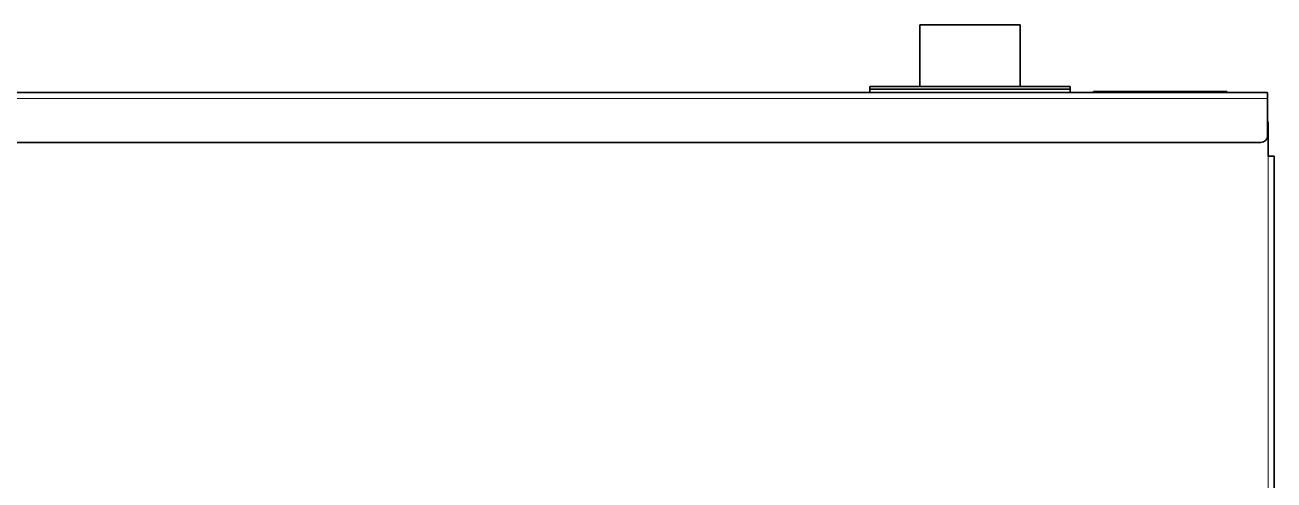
# Model space of a CAD drawing. Header units: inches. Extents: x -1096 to 3103, y -191 to 3207.
# Drawn here: x 381.7 to 756.1, y 1782.8 to 1919.1 of the extents above; entities that cross this region are included whole.
import ezdxf

# ---------------------------------------------------------------- set-up
doc = ezdxf.new("R2010")
doc.units = ezdxf.units.IN

msp = doc.modelspace()

# ---------------------------------------------------------------- linework, layer by layer
at = {"lineweight": 35}
for p, q in [((672.47, 1919.14), (649.97, 1919.14)), ((649.97, 1919.14), (649.97, 1900.74)), ((679.97, 1919.14), (672.47, 1919.14)), ((679.97, 1900.74), (679.97, 1919.14)), ((752.37, 1898.94), (104.52, 1898.94)), ((694.97, 1900.74), (634.97, 1900.74)), ((634.97, 1900.74), (634.97, 1899.94)), ((694.97, 1899.94), (634.97, 1899.94)), ((694.97, 1899.94), (634.97, 1899.94)), ((634.97, 1899.94), (634.97, 1898.94)), ((694.97, 1899.94), (694.97, 1900.74)), ((694.97, 1898.94), (694.97, 1899.94)), ((701.97, 1899.24), (741.97, 1899.24)), ((701.97, 1898.94), (701.97, 1899.24)), ((741.97, 1898.94), (741.97, 1899.24)), ((753.17, 1898.94), (752.37, 1898.94)), ((754.17, 1898.64), (754.17, 1897.14)), ((754.17, 1897.14), (754.17, 1885.94)), ((754.31, 1879.84), (754.31, 1889.84)), ((752.17, 1883.94), (105.47, 1883.94)), ((756.11, 1879.84), (754.31, 1879.84)), ((756.11, 1879.84), (756.11, 1218.34))]:
    msp.add_line(p, q, dxfattribs=at)
at = {"lineweight": 13}
for p, q in [((754.17, 1897.14), (103.47, 1897.14)), ((754.31, 1216.34), (754.31, 1879.84))]:
    msp.add_line(p, q, dxfattribs=at)
at = {"lineweight": 35}
for centre, start, end in [((752.31, 1889.84), 0, 21.7041), ((752.17, 1885.94), 270, 0)]:
    msp.add_arc(centre, 2, start, end, dxfattribs=at)
msp.add_open_spline([(754.17, 1898.64), (754.17, 1898.68), (754.16, 1898.71), (754.15, 1898.76), (754.14, 1898.77), (754.13, 1898.79), (754.12, 1898.8), (754.11, 1898.81), (754.11, 1898.82), (754.08, 1898.84), (754.05, 1898.86), (754.01, 1898.88), (754, 1898.89), (753.98, 1898.89), (753.97, 1898.9), (753.94, 1898.9), (753.9, 1898.91), (753.85, 1898.92), (753.81, 1898.93), (753.8, 1898.93), (753.77, 1898.93), (753.75, 1898.93), (753.69, 1898.94), (753.63, 1898.94), (753.55, 1898.94), (753.53, 1898.94), (753.5, 1898.94), (753.48, 1898.94), (753.44, 1898.94), (753.4, 1898.94), (753.3, 1898.94), (753.24, 1898.94), (753.17, 1898.94)], degree=3, knots=[0, 0, 0, 0, 0.125, 0.125, 0.1875, 0.1875, 0.21875, 0.21875, 0.25, 0.25, 0.375, 0.375, 0.40625, 0.40625, 0.4375, 0.4375, 0.5, 0.5625, 0.5625, 0.59375, 0.59375, 0.625, 0.625, 0.75, 0.75, 0.78125, 0.78125, 0.8125, 0.8125, 0.875, 0.875, 1, 1, 1, 1], dxfattribs=at)

doc.saveas('drawing.dxf')
